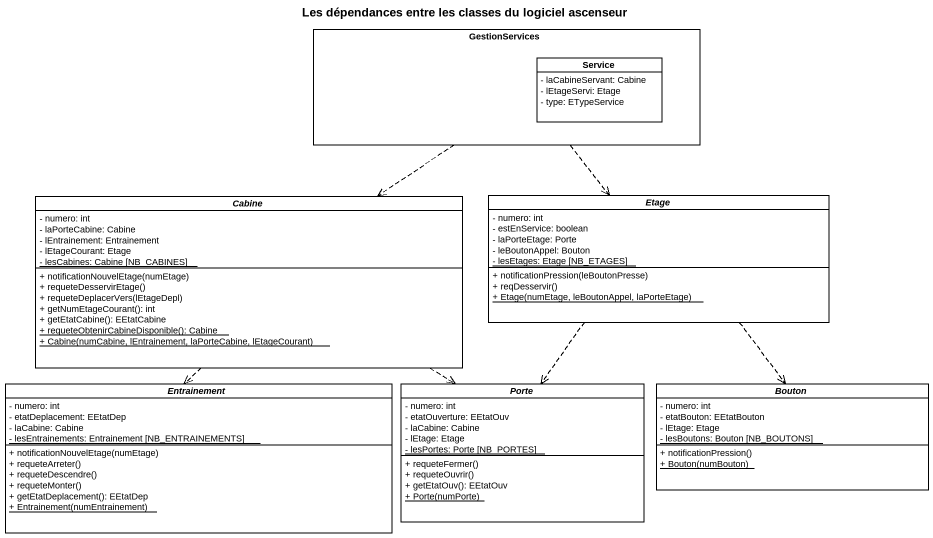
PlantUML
@startuml
title Les dépendances entre les classes du logiciel ascenseur
hide circle
hide empty members
skinparam classAttributeIconSize 0
rectangle GestionServices {
  class Service {
    - laCabineServant: Cabine
    - lEtageServi: Etage
    - type: ETypeService
  }
}
abstract class Cabine {
  - numero: int
  - laPorteCabine: Cabine
  - lEntrainement: Entrainement
  - lEtageCourant: Etage
  {static} - lesCabines: Cabine [NB_CABINES]
  + notificationNouvelEtage(numEtage)
  + requeteDesservirEtage()
  + requeteDeplacerVers(lEtageDepl)
  + getNumEtageCourant(): int
  + getEtatCabine(): EEtatCabine
  {static} + requeteObtenirCabineDisponible(): Cabine
  {static} + Cabine(numCabine, lEntrainement, laPorteCabine, lEtageCourant)
}
abstract class Etage {
  - numero: int
  - estEnService: boolean
  - laPorteEtage: Porte
  - leBoutonAppel: Bouton
  {static} - lesEtages: Etage [NB_ETAGES]
  + notificationPression(leBoutonPresse)
  + reqDesservir()
  {static} + Etage(numEtage, leBoutonAppel, laPorteEtage)
}
abstract class Entrainement {
  - numero: int
  - etatDeplacement: EEtatDep
  - laCabine: Cabine
  {static} - lesEntrainements: Entrainement [NB_ENTRAINEMENTS]
  + notificationNouvelEtage(numEtage)
  + requeteArreter()
  + requeteDescendre()
  + requeteMonter()
  + getEtatDeplacement(): EEtatDep
  {static} + Entrainement(numEntrainement)
}
abstract class Porte {
  - numero: int
  - etatOuverture: EEtatOuv
  - laCabine: Cabine
  - lEtage: Etage
  {static} - lesPortes: Porte [NB_PORTES]
  + requeteFermer()
  + requeteOuvrir()
  + getEtatOuv(): EEtatOuv
  {static} + Porte(numPorte)
}
abstract class Bouton {
  - numero: int
  - etatBouton: EEtatBouton
  - lEtage: Etage
  {static} - lesBoutons: Bouton [NB_BOUTONS]
  + notificationPression()
  {static} + Bouton(numBouton)
}
GestionServices ..> Cabine
GestionServices ..> Etage
Cabine ..> Entrainement
Cabine ..> Porte
Etage ..> Porte
Etage ..> Bouton
@enduml
